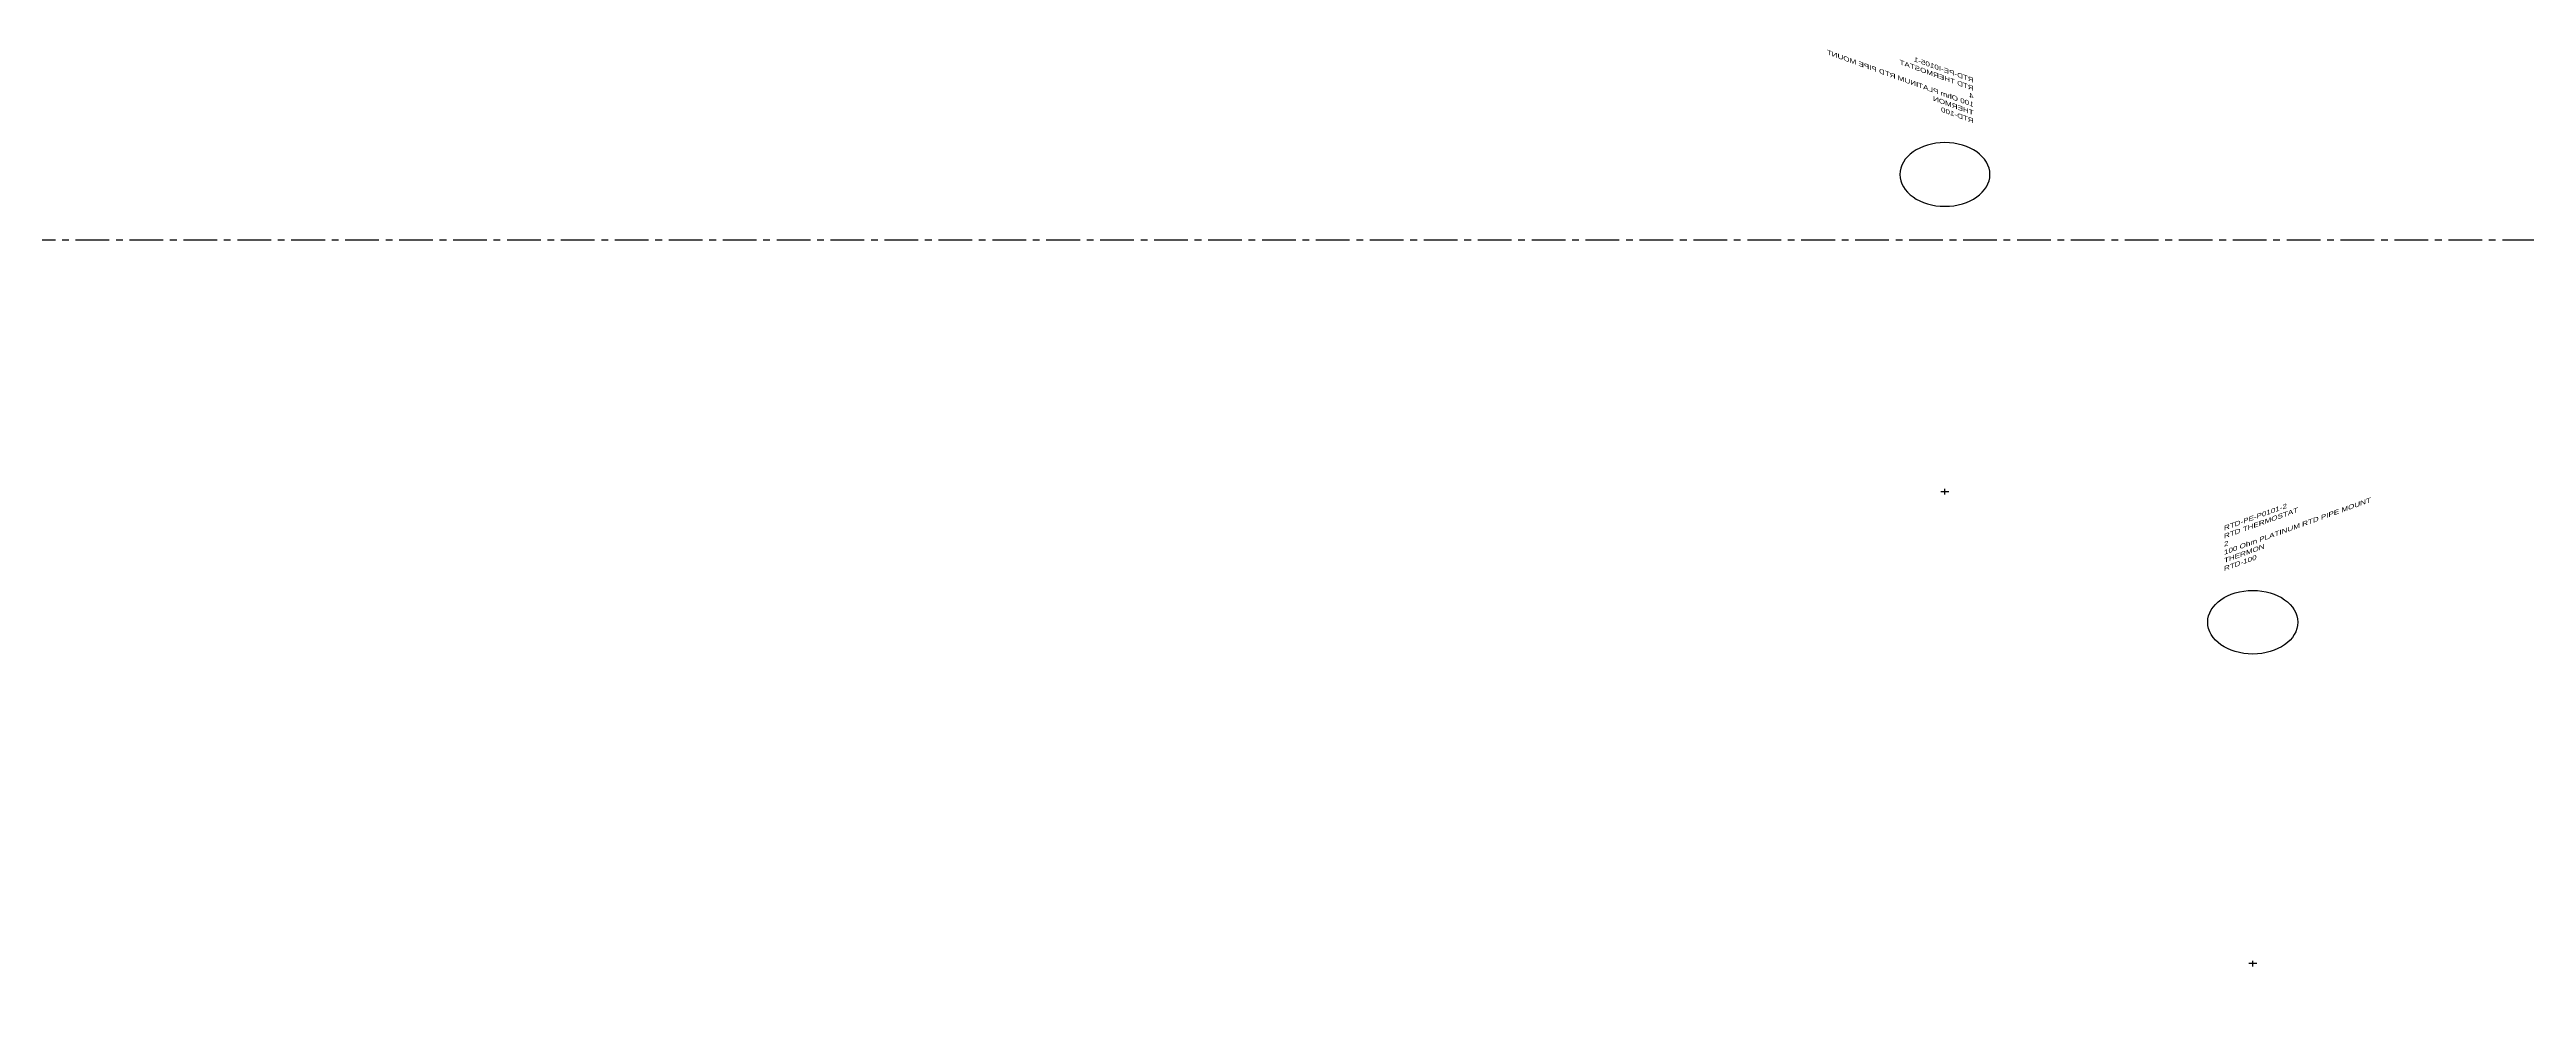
# Model space of a CAD drawing. Extents: x -662 to 7167, y -426 to 2826.
# Drawn here: x 400 to 1318, y 788 to 1139 of the extents above; entities that cross this region are included whole.
import ezdxf
from ezdxf.enums import TextEntityAlignment as Align

# ---------------------------------------------------------------- set-up
doc = ezdxf.new("R2010")
doc.units = 0
doc.header["$LTSCALE"] = 10
doc.linetypes.add('G02-1-PRDXXXX-E-MET-01-P01-01$0$CENTER', pattern=[2, 1.25, -0.25, 0.25, -0.25])
doc.layers.add('G02-1-PRDXXXX-E-MEQP-01-P01-01$0$EQ INST-HTpwr', color=9, linetype='Continuous')
doc.layers.add('G02-1-PRDXXXX-E-MET-01-P01-01$0$CL_CABLE TRAY INST', color=200, linetype='G02-1-PRDXXXX-E-MET-01-P01-01$0$CENTER')
doc.styles.add('G02-1-PRDXXXX-E-MEQP-01-P01-01$0$Standard', font='Franklin%20Gothic%20Medium%20Cond%20Regular.ttf')

# ---------------------------------------------------------------- blocks, each defined once
blk = doc.blocks.new('*U143')
at = {"extrusion": (-4.66974e-16, 1, 2.22045e-16)}
blk.add_circle((0, 0, 179.01), 16.7, dxfattribs=at)
at = {"layer": 'DEFPOINTS', "extrusion": (2.28848e-17, 1, -2.22045e-16)}
for p, q in [((-1.5, 0), (1.5, 0)), ((0, 0, 1.5), (0, 0, -1.5))]:
    blk.add_line(p, q, dxfattribs=at)
at = {"layer": 'DEFPOINTS', "extrusion": (-4.71675e-16, 0.891007, -0.45399), "style": 'G02-1-PRDXXXX-E-MEQP-01-P01-01$0$Standard'}
for tag, p in [('E-DIMENSIONS', (25.52, 94.72, 209.38)), ('E-CATALOG#', (21.26, 94.72, 209.38)), ('E-MANUFACTURER', (17.01, 94.72, 209.38)), ('E-D.DESCRIPTION', (12.76, 94.72, 209.38)), ('E-G.DESCRIPTION', (4.25, 94.72, 209.38)), ('E-BOM#', (8.51, 94.72, 209.38)), ('E-TAG', (0, 94.72, 209.38))]:
    blk.add_attdef(tag, text='', height=2.5, rotation=90, dxfattribs=at).set_placement(p, align=Align.TOP_LEFT)
blk = doc.blocks.new('*U146')
at = {"extrusion": (-4.66974e-16, 1, 2.22045e-16)}
blk.add_circle((0, 0, 166.31), 16.7, dxfattribs=at)
at = {"layer": 'DEFPOINTS', "extrusion": (2.28848e-17, 1, -2.22045e-16)}
for p, q in [((-1.5, 0), (1.5, 0)), ((0, 0, 1.5), (0, 0, -1.5))]:
    blk.add_line(p, q, dxfattribs=at)
at = {"layer": 'DEFPOINTS', "extrusion": (-4.71675e-16, 0.891007, -0.45399), "style": 'G02-1-PRDXXXX-E-MEQP-01-P01-01$0$Standard'}
for tag, p in [('E-MANUFACTURER', (17.01, 88.96, 198.07)), ('E-D.DESCRIPTION', (12.76, 88.96, 198.07)), ('E-G.DESCRIPTION', (4.25, 88.96, 198.07)), ('E-DIMENSIONS', (25.52, 88.96, 198.07)), ('E-CATALOG#', (21.26, 88.96, 198.07)), ('E-BOM#', (8.51, 88.96, 198.07)), ('E-TAG', (0, 88.96, 198.07))]:
    blk.add_attdef(tag, text='', height=2.5, rotation=90, dxfattribs=at).set_placement(p, align=Align.TOP_LEFT)

msp = doc.modelspace()

# ---------------------------------------------------------------- linework, layer by layer
at = {"layer": 'G02-1-PRDXXXX-E-MET-01-P01-01$0$CL_CABLE TRAY INST'}
msp.add_line((2981.86, 1068.28, 63.5), (-18.14, 1068.28, 63.5), dxfattribs=at)

# ---------------------------------------------------------------- block references
at = {"layer": 'G02-1-PRDXXXX-E-MEQP-01-P01-01$0$EQ INST-HTpwr', "extrusion": (-1, 1.52302e-16, 9.01991e-15)}
ref = msp.add_blockref('*U146', (-975, 3094.45, -1102.61), dxfattribs=dict(at, rotation=134.9999999999999))
ref.add_attrib('E-TAG', 'RTD-PE-I0105-1', dxfattribs={"layer": 'DEFPOINTS', "extrusion": (0.45399, 0.630037, -0.630037), "height": 2.5, "rotation": 335.5824, "style": 'G02-1-PRDXXXX-E-MEQP-01-P01-01$0$Standard'}).set_placement((-243.56, 3270.77, -636.69), align=Align.TOP_LEFT)
ref.add_attrib('E-G.DESCRIPTION', 'RTD THERMOSTAT', dxfattribs={"layer": 'DEFPOINTS', "extrusion": (0.45399, 0.630037, -0.630037), "height": 2.5, "rotation": 335.5824, "style": 'G02-1-PRDXXXX-E-MEQP-01-P01-01$0$Standard'}).set_placement((-245.32, 3266.89, -636.69), align=Align.TOP_LEFT)
ref.add_attrib('E-BOM#', '4', dxfattribs={"layer": 'DEFPOINTS', "extrusion": (0.45399, 0.630037, -0.630037), "height": 2.5, "rotation": 335.5824, "style": 'G02-1-PRDXXXX-E-MEQP-01-P01-01$0$Standard'}).set_placement((-247.07, 3263.02, -636.69), align=Align.TOP_LEFT)
ref.add_attrib('E-D.DESCRIPTION', '100 Ohm PLATINUM RTD PIPE MOUNT', dxfattribs={"layer": 'DEFPOINTS', "extrusion": (0.45399, 0.630037, -0.630037), "height": 2.5, "rotation": 335.5824, "style": 'G02-1-PRDXXXX-E-MEQP-01-P01-01$0$Standard'}).set_placement((-248.83, 3259.15, -636.69), align=Align.TOP_LEFT)
ref.add_attrib('E-MANUFACTURER', 'THERMON', dxfattribs={"layer": 'DEFPOINTS', "extrusion": (0.45399, 0.630037, -0.630037), "height": 2.5, "rotation": 335.5824, "style": 'G02-1-PRDXXXX-E-MEQP-01-P01-01$0$Standard'}).set_placement((-250.59, 3255.28, -636.69), align=Align.TOP_LEFT)
ref.add_attrib('E-CATALOG#', 'RTD-100', dxfattribs={"layer": 'DEFPOINTS', "extrusion": (0.45399, 0.630037, -0.630037), "height": 2.5, "rotation": 335.5824, "style": 'G02-1-PRDXXXX-E-MEQP-01-P01-01$0$Standard'}).set_placement((-252.35, 3251.4, -636.69), align=Align.TOP_LEFT)
at = {"layer": 'G02-1-PRDXXXX-E-MEQP-01-P01-01$0$EQ INST-HTpwr', "extrusion": (1, 2.74766e-16, -2.74766e-16)}
ref = msp.add_blockref('*U143', (800, 656.65, 1216.78), dxfattribs=dict(at, rotation=314.9999999999999))
ref.add_attrib('E-TAG', 'RTD-PE-P0101-2', dxfattribs={"layer": 'DEFPOINTS', "extrusion": (-0.45399, 0.630037, 0.630037), "height": 2.5, "rotation": 155.5824, "style": 'G02-1-PRDXXXX-E-MEQP-01-P01-01$0$Standard'}).set_placement((-1541.13, 588.34, 574.72), align=Align.TOP_LEFT)
ref.add_attrib('E-G.DESCRIPTION', 'RTD THERMOSTAT', dxfattribs={"layer": 'DEFPOINTS', "extrusion": (-0.45399, 0.630037, 0.630037), "height": 2.5, "rotation": 155.5824, "style": 'G02-1-PRDXXXX-E-MEQP-01-P01-01$0$Standard'}).set_placement((-1539.38, 592.21, 574.72), align=Align.TOP_LEFT)
ref.add_attrib('E-BOM#', '2', dxfattribs={"layer": 'DEFPOINTS', "extrusion": (-0.45399, 0.630037, 0.630037), "height": 2.5, "rotation": 155.5824, "style": 'G02-1-PRDXXXX-E-MEQP-01-P01-01$0$Standard'}).set_placement((-1537.62, 596.08, 574.72), align=Align.TOP_LEFT)
ref.add_attrib('E-D.DESCRIPTION', '100 Ohm PLATINUM RTD PIPE MOUNT', dxfattribs={"layer": 'DEFPOINTS', "extrusion": (-0.45399, 0.630037, 0.630037), "height": 2.5, "rotation": 155.5824, "style": 'G02-1-PRDXXXX-E-MEQP-01-P01-01$0$Standard'}).set_placement((-1535.86, 599.96, 574.72), align=Align.TOP_LEFT)
ref.add_attrib('E-MANUFACTURER', 'THERMON', dxfattribs={"layer": 'DEFPOINTS', "extrusion": (-0.45399, 0.630037, 0.630037), "height": 2.5, "rotation": 155.5824, "style": 'G02-1-PRDXXXX-E-MEQP-01-P01-01$0$Standard'}).set_placement((-1534.1, 603.83, 574.72), align=Align.TOP_LEFT)
ref.add_attrib('E-CATALOG#', 'RTD-100', dxfattribs={"layer": 'DEFPOINTS', "extrusion": (-0.45399, 0.630037, 0.630037), "height": 2.5, "rotation": 155.5824, "style": 'G02-1-PRDXXXX-E-MEQP-01-P01-01$0$Standard'}).set_placement((-1532.34, 607.7, 574.72), align=Align.TOP_LEFT)

doc.saveas('drawing.dxf')
